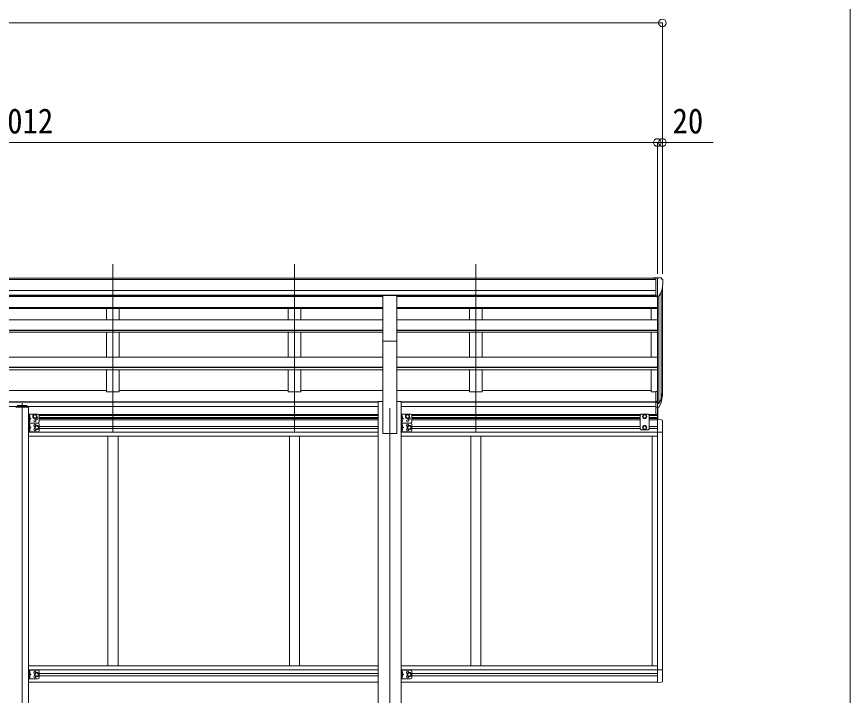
# Model space of a CAD drawing. Units: millimetres at full size; details may follow other scales. Extents: x -8385 to 8479, y -5853 to 5787.
# Drawn here: x 4765 to 8055, y 469 to 3148 of the extents above; entities that cross this region are included whole.
import ezdxf
from ezdxf.enums import TextEntityAlignment as Align

# ---------------------------------------------------------------- set-up
doc = ezdxf.new("R2010")
doc.units = ezdxf.units.MM
doc.header["$LTSCALE"] = 30
doc.header["$PDMODE"] = 32
doc.header["$PDSIZE"] = 30
for name, color, linetype, lineweight in [('0-1_本体', 4, 'Continuous', 9), ('0-2_部品', 7, 'Continuous', 9), ('0-8_PARTS2', 2, 'Continuous', 9), ('0-A_寸法', 4, 'Continuous', 9), ('1-1_GLASS', 4, 'Continuous', 9), ('1-2_GLASS_SEAL', 7, 'Continuous', 9), ('1-8', 2, 'Continuous', 9), ('F-0_240', 7, 'Continuous', 9)]:
    doc.layers.add(name, color=color, linetype=linetype, lineweight=lineweight)
doc.styles.add('ＭＳ ゴシック', font='')
doc.styles.get('ＭＳ ゴシック').set_extended_font_data('MS Gothic')

msp = doc.modelspace()

# ---------------------------------------------------------------- linework, layer by layer
at = {"layer": '0-1_本体'}
for p, q in [((7286.56, 2116.06), (2297.56, 2116.06)), ((7286.56, 2110.71), (2297.56, 2110.71)), ((7313.06, 1663.94), (7313.06, 2079.31)), ((7286.56, 2067.18), (2287.55, 2067.18)), ((7286.56, 2049.51), (2287.55, 2049.51)), ((6209.56, 2047.14), (3364.56, 2047.14)), ((6209.56, 2043.99), (3364.56, 2043.99)), ((5120.06, 2043.99), (5120.06, 2047.14)), ((5170.06, 2043.99), (5170.06, 2047.14)), ((5836.06, 2043.99), (5836.06, 2047.14)), ((5886.06, 2043.99), (5886.06, 2047.14)), ((6264.55, 2043.99), (7293.06, 2043.99)), ((6264.56, 2047.14), (7286.56, 2047.14)), ((6552.06, 2043.99), (6552.06, 2047.14)), ((6602.06, 2043.99), (6602.06, 2047.14)), ((7268.06, 2047.14), (7268.06, 2043.99)), ((7293.06, 2044.68), (7293.06, 1668.37)), ((7299.06, 2045.15), (7299.06, 1623.94)), ((7308.77, 2060.51), (7308.77, 1641.94)), ((6209.56, 2000.51), (3364.56, 2000.51)), ((6209.56, 1996.43), (3364.56, 1996.43)), ((5120.06, 1951.28), (5120.06, 1996.43)), ((5170.06, 1951.28), (5170.06, 1996.43)), ((5836.06, 1951.28), (5836.06, 1996.43)), ((5886.06, 1951.28), (5886.06, 1996.43)), ((6264.55, 2000.51), (7293.06, 2000.51)), ((6264.55, 1996.43), (7293.06, 1996.43)), ((6552.06, 1951.28), (6552.06, 1996.43)), ((6602.06, 1951.28), (6602.06, 1996.43)), ((7268.06, 1996.4), (7268.06, 1951.41)), ((6209.56, 1951.28), (3364.56, 1951.28)), ((6264.56, 1951.28), (7293.06, 1951.28)), ((6209.56, 1910.54), (3364.56, 1910.54)), ((6209.56, 1909.05), (3364.56, 1909.05)), ((6209.56, 1503.08), (6209.56, 1915.72)), ((6264.56, 1503.08), (6264.56, 1915.72)), ((6264.56, 1910.54), (7293.06, 1910.54)), ((6264.56, 1909.05), (7293.06, 1909.05)), ((6209.56, 1902.26), (3364.56, 1902.26)), ((5120.06, 1803.97), (5120.06, 1902.26)), ((5170.06, 1803.97), (5170.06, 1902.26)), ((5836.06, 1803.97), (5836.06, 1902.26)), ((5886.06, 1803.97), (5886.06, 1902.26)), ((6264.56, 1902.26), (7293.06, 1902.26)), ((6552.06, 1803.97), (6552.06, 1902.26)), ((6602.06, 1803.97), (6602.06, 1902.26)), ((7268.06, 1902.23), (7268.06, 1803.97)), ((6209.66, 1803.97), (3364.56, 1803.97)), ((6264.45, 1803.97), (7293.06, 1803.97)), ((6209.72, 1764.76), (3364.56, 1764.76)), ((6209.64, 1763.28), (3364.56, 1763.28)), ((6209.65, 1753.62), (3364.56, 1753.62)), ((5120.06, 1753.62), (5120.06, 1667.55)), ((5170.06, 1753.62), (5170.06, 1667.55)), ((5836.06, 1753.62), (5836.06, 1667.55)), ((5886.06, 1753.62), (5886.06, 1667.55)), ((6264.39, 1764.76), (7293.06, 1764.76)), ((6264.46, 1753.62), (7293.06, 1753.62)), ((6264.48, 1763.28), (7293.06, 1763.28)), ((6552.06, 1753.62), (6552.06, 1667.55)), ((6602.06, 1753.62), (6602.06, 1667.55)), ((7268.06, 1753.71), (7268.06, 1667.55)), ((4454.06, 1672.35), (5120.06, 1672.35)), ((5170.06, 1667.55), (5120.06, 1667.55)), ((5170.06, 1672.35), (5836.06, 1672.35)), ((5886.06, 1667.55), (5836.06, 1667.55)), ((6209.79, 1672.35), (5886.06, 1672.35)), ((6264.32, 1672.35), (6552.06, 1672.35)), ((6264.32, 1672.35), (6552.06, 1672.35)), ((6602.06, 1667.55), (6552.06, 1667.55)), ((7268.06, 1672.35), (6602.06, 1672.35)), ((7286.56, 1667.55), (7268.06, 1667.55)), ((6191.86, 1626.66), (3382.26, 1626.66)), ((6191.86, 1628.04), (3382.38, 1628.04)), ((6191.86, 1629.46), (6191.86, -1246.92)), ((6209.56, 1629.46), (6191.86, 1629.46)), ((6282.26, 1629.46), (6264.56, 1629.46)), ((6282.26, 1629.46), (6282.26, -1246.92)), ((7286.56, 1628.22), (6282.26, 1628.22)), ((7286.56, 1626.86), (6282.26, 1626.86)), ((6191.86, 1609.48), (3382.26, 1609.48)), ((7286.56, 1609.48), (6282.26, 1609.48)), ((6264.81, 1503.08), (6209.81, 1503.08))]:
    msp.add_line(p, q, dxfattribs=at)
at = {"layer": '0-2_部品'}
for p, q in [((7286.56, 2117.66), (7276.56, 2117.57)), ((7276.56, 2116.06), (7276.56, 2117.57)), ((7286.56, 2045.68), (7286.56, 2117.66)), ((7305.06, 2117.66), (7286.56, 2117.66)), ((7293.06, 2044.68), (7293.06, 2117.66)), ((7305.06, 2117.66), (7307.39, 2117.52)), ((7308.15, 2117.09), (7312.21, 2111.29)), ((7315.06, 2108.29), (7315.06, 2107.66)), ((6209.56, 2047.79), (6264.56, 2047.79)), ((6209.56, 1866.86), (6209.56, 2047.79)), ((6264.56, 1866.86), (6264.56, 2047.79)), ((7286.56, 2045.68), (7293.06, 2045.68)), ((7293.06, 2044.68), (7298.26, 2044.99)), ((7300.68, 2046.49), (7309.95, 2062.56)), ((6209.56, 1866.86), (6264.56, 1866.86)), ((7286.56, 1668.35), (7286.56, 1607.29)), ((7286.56, 1668.35), (7293.06, 1668.35)), ((7293.06, 1668.35), (7293.06, 1606.47)), ((7286.56, 1630.04), (7293.06, 1630.04)), ((7286.56, 1624.64), (7293.06, 1624.64)), ((7293.06, 1623.64), (7298.19, 1623.64)), ((7293.06, 1621.64), (7297.9, 1621.64)), ((7299.49, 1624.39), (7309.24, 1642.81)), ((7310.66, 1642.31), (7300.5, 1623.14)), ((7308.08, 1625.46), (7300.5, 1607.97)), ((7286.56, 1607.29), (7293.06, 1607.29)), ((7293.06, 1606.47), (7297.9, 1606.47))]:
    msp.add_line(p, q, dxfattribs=at)
for centre, radius, start, end in [((7307.33, 2116.52), 1, 35, 86.5), ((7113.06, 2107.66), 202, 347.09739, 0), ((7312.06, 2108.29), 3, 0, 87), ((7298.08, 2047.99), 3, 273.5, 330), ((7179.84, 1661.54), 133.22, 344.28698, 356.72013), ((7225.11, 1668.76), 88.05, 342.78929, 2.77608), ((7224.39, 1664.48), 89.07, 345.58812, 5.50424), ((7297.9, 1624.64), 3, 270, 330), ((7298.19, 1625.14), 1.5, 270, 330), ((7297.9, 1609.47), 3, 270, 330)]:
    msp.add_arc(centre, radius, start, end, dxfattribs=at)
at = {"layer": '0-8_PARTS2'}
for p, q in [((5145.06, 1509.28), (5145.06, 2171.81)), ((5861.06, 1509.28), (5861.06, 2171.81)), ((6577.06, 1509.28), (6577.06, 2171.81)), ((6237.06, 1603.08), (6237.06, -1346.92))]:
    msp.add_line(p, q, dxfattribs=at)
at = {"layer": '0-A_寸法', "color": 6}
for p, q in [((-2750.95, 3123.57), (7313.06, 3123.57)), ((7313.06, 3123.57), (7313.06, 2133.28)), ((2281.05, 2651.44), (7293.06, 2651.44)), ((7293.06, 2651.44), (7293.06, 2133.28)), ((7293.06, 2651.44), (7313.06, 2651.44)), ((7313.06, 2651.44), (7313.06, 2133.28)), ((7313.06, 2651.44), (7513.06, 2651.44))]:
    msp.add_line(p, q, dxfattribs=at)
for p in [(7313.06, 3123.57), (7293.06, 2651.44), (7313.06, 2651.44)]:
    msp.add_point(p, dxfattribs=at)
at = {"layer": '1-1_GLASS'}
for p, q in [((4812.06, 1606.43), (4812.06, -946.92)), ((4852.06, 1577.97), (6191.86, 1577.97)), ((4854.06, 1574.47), (6191.86, 1574.47)), ((4854.06, 1565.47), (6191.86, 1565.47)), ((4854.06, 1561.97), (6191.86, 1561.97)), ((6191.86, 1556.97), (4854.06, 1556.97)), ((6322.05, 1577.97), (7225.56, 1577.97)), ((6324.03, 1574.47), (7225.56, 1574.47)), ((6324.06, 1565.47), (7225.56, 1565.47)), ((6324.06, 1561.97), (7225.56, 1561.97)), ((7225.56, 1556.97), (6324.06, 1556.97)), ((7293.06, 1577.97), (7257.56, 1577.97)), ((7293.06, 1574.47), (7260.56, 1574.47)), ((7293.06, 1565.47), (7260.56, 1565.47)), ((7293.06, 1561.97), (7260.56, 1561.97)), ((7260.56, 1556.97), (7293.06, 1556.97)), ((7293.06, 1557.46), (7293.06, 520.47)), ((4854.06, 1530.97), (6191.86, 1530.97)), ((4854.06, 1521.97), (6191.86, 1521.97)), ((6324.06, 1530.97), (7225.56, 1530.97)), ((6324.06, 1521.97), (7225.56, 1521.97)), ((7293.06, 1530.97), (7260.56, 1530.97)), ((7260.56, 1530.97), (7293.05, 1530.97)), ((7293.06, 1521.97), (7260.56, 1521.97)), ((7260.56, 1521.97), (7293.05, 1521.97)), ((4812.06, 1508.47), (6191.86, 1508.47)), ((4812.06, 1492.47), (6191.86, 1492.47)), ((5125.06, 1492.47), (5125.06, 585.47)), ((5165.06, 1492.47), (5165.06, 585.47)), ((5841.06, 1492.97), (5841.06, 585.47)), ((5881.06, 1492.97), (5881.06, 585.47)), ((6209.56, 1503.08), (6264.56, 1503.08)), ((7293.06, 1508.47), (6282.26, 1508.47)), ((6282.26, 1492.47), (7293.06, 1492.47)), ((6557.06, 1492.97), (6557.06, 585.47)), ((6597.06, 1492.97), (6597.06, 585.47)), ((7273.06, 1492.97), (7273.06, 585.47)), ((7313.06, 1508.27), (7313.06, 569.66)), ((4812.06, 585.47), (6191.86, 585.47)), ((4812.06, 569.47), (6191.86, 569.47)), ((6282.26, 585.47), (7293.06, 585.47)), ((6282.26, 569.47), (7293.06, 569.47)), ((4854.06, 555.97), (6191.86, 555.97)), ((4854.06, 546.97), (6191.86, 546.97)), ((6324.06, 555.97), (7293.06, 555.97)), ((6324.06, 546.97), (7293.06, 546.97)), ((4812.06, 520.97), (6191.86, 520.97)), ((6282.26, 520.97), (7293.06, 520.97))]:
    msp.add_line(p, q, dxfattribs=at)
at = {"layer": '1-2_GLASS_SEAL'}
for p, q in [((4767.06, 1613.24), (4807.06, 1613.24)), ((4812.56, 1606.43), (4761.56, 1606.43)), ((4811.06, 1609.43), (4763.06, 1609.43)), ((4812.06, 1578.97), (4812.06, 1543.97)), ((4849.06, 1578.97), (4812.06, 1578.97)), ((4812.56, 1607.93), (4812.56, 1606.43)), ((4814.56, 1578.97), (4814.56, 1543.97)), ((6282.26, 1578.97), (6282.26, 1543.97)), ((6319.26, 1578.97), (6282.26, 1578.97)), ((6284.76, 1578.97), (6284.76, 1543.97)), ((7229.56, 1578.97), (7225.56, 1574.97)), ((7229.56, 1578.97), (7256.56, 1578.97)), ((7256.56, 1578.97), (7260.56, 1574.97)), ((7287.56, 1577.97), (7287.56, 1607.31)), ((7293.06, 1557.46), (7293.06, 1607.31)), ((7294.56, 1557.46), (7294.56, 1606.49)), ((4815.06, 1566.47), (4814.56, 1566.56)), ((4814.56, 1561.47), (4821.56, 1561.47)), ((4815.06, 1548.47), (4814.56, 1548.56)), ((4815.06, 1574.47), (4815.86, 1574.33)), ((4815.06, 1566.47), (4815.86, 1566.61)), ((4815.06, 1556.47), (4815.86, 1556.33)), ((4815.06, 1548.47), (4815.86, 1548.61)), ((4854.06, 1573.97), (4854.06, 1548.97)), ((6285.26, 1566.47), (6284.76, 1566.56)), ((6284.76, 1561.47), (6291.76, 1561.47)), ((6285.26, 1548.47), (6284.76, 1548.56)), ((6285.26, 1574.47), (6286.06, 1574.33)), ((6285.26, 1566.47), (6286.06, 1566.61)), ((6285.26, 1556.47), (6286.06, 1556.33)), ((6285.26, 1548.47), (6286.06, 1548.61)), ((6324.26, 1573.97), (6324.26, 1548.97)), ((7225.56, 1521.47), (7225.56, 1574.97)), ((7243.06, 1577.47), (7236.56, 1573.72)), ((7236.56, 1573.72), (7236.56, 1566.21)), ((7236.56, 1566.21), (7243.06, 1562.46)), ((7249.56, 1573.72), (7243.06, 1577.47)), ((7243.06, 1562.46), (7249.56, 1566.21)), ((7249.56, 1566.21), (7249.56, 1573.72)), ((7260.56, 1574.97), (7260.56, 1521.47)), ((7293.06, 1557.47), (7308.34, 1556.67)), ((7313.56, 1551.17), (7313.56, 1508.27)), ((4849.06, 1543.97), (4812.06, 1543.97)), ((4814.56, 1543.97), (4814.56, 1508.97)), ((4815.06, 1531.47), (4814.56, 1531.56)), ((4814.56, 1526.47), (4821.56, 1526.47)), ((4815.06, 1513.47), (4814.56, 1513.56)), ((4815.06, 1539.47), (4815.86, 1539.33)), ((4815.06, 1531.47), (4815.86, 1531.61)), ((4815.06, 1521.47), (4815.86, 1521.33)), ((4815.06, 1513.47), (4815.86, 1513.61)), ((4854.06, 1538.97), (4854.06, 1513.97)), ((6319.26, 1543.97), (6282.26, 1543.97)), ((6284.76, 1543.97), (6284.76, 1508.97)), ((6285.26, 1531.47), (6284.76, 1531.56)), ((6284.76, 1526.47), (6291.76, 1526.47)), ((6285.26, 1513.47), (6284.76, 1513.56)), ((6285.26, 1539.47), (6286.06, 1539.33)), ((6285.26, 1531.47), (6286.06, 1531.61)), ((6285.26, 1521.47), (6286.06, 1521.33)), ((6285.26, 1513.47), (6286.06, 1513.61)), ((6324.26, 1538.97), (6324.26, 1513.97)), ((7229.56, 1517.47), (7225.56, 1521.47)), ((7229.56, 1517.47), (7256.56, 1517.47)), ((7256.56, 1517.47), (7260.56, 1521.47)), ((4849.06, 1508.97), (4812.06, 1508.97)), ((6319.26, 1508.97), (6282.26, 1508.97)), ((7293.06, 1508.27), (7313.56, 1508.27)), ((4812.06, 568.97), (4812.06, 533.97)), ((4849.06, 568.97), (4812.06, 568.97)), ((4814.56, 568.97), (4814.56, 533.97)), ((4815.06, 564.47), (4815.86, 564.33)), ((4854.06, 563.97), (4854.06, 538.97)), ((6282.26, 568.97), (6282.26, 533.97)), ((6319.26, 568.97), (6282.26, 568.97)), ((6284.76, 568.97), (6284.76, 533.97)), ((6285.26, 564.47), (6286.06, 564.33)), ((6324.26, 563.97), (6324.26, 538.97)), ((7293.06, 569.66), (7313.56, 569.66)), ((7313.56, 526.76), (7313.56, 569.66)), ((4849.06, 533.97), (4812.06, 533.97)), ((4815.06, 556.47), (4814.56, 556.56)), ((4814.56, 551.47), (4821.56, 551.47)), ((4815.06, 538.47), (4814.56, 538.56)), ((4815.06, 556.47), (4815.86, 556.61)), ((4815.06, 546.47), (4815.86, 546.33)), ((4815.06, 538.47), (4815.86, 538.61)), ((6319.26, 533.97), (6282.26, 533.97)), ((6285.26, 556.47), (6284.76, 556.56)), ((6284.76, 551.47), (6291.76, 551.47)), ((6285.26, 538.47), (6284.76, 538.56)), ((6285.26, 556.47), (6286.06, 556.61)), ((6285.26, 546.47), (6286.06, 546.33)), ((6285.26, 538.47), (6286.06, 538.61)), ((7293.06, 520.46), (7308.34, 521.26))]:
    msp.add_line(p, q, dxfattribs=at)
for points in [[(4814.17, 1570.47), (4814.8, 1571.65), (4817.03, 1572.77)], [(4814.17, 1570.47), (4814.8, 1569.28), (4817.03, 1568.17)], [(4814.17, 1552.47), (4814.8, 1553.65), (4817.03, 1554.77)], [(4814.17, 1552.47), (4814.8, 1551.28), (4817.03, 1550.17)], [(4815.06, 1566.47), (4815.06, 1574.47), (4814.56, 1574.38), (4814.56, 1566.56)], [(4814.56, 1566.47), (4821.56, 1561.47), (4814.56, 1556.47)], [(4815.06, 1548.47), (4815.06, 1556.47), (4814.56, 1556.38), (4814.56, 1548.56)], [(6284.37, 1570.47), (6285, 1571.65), (6287.23, 1572.77)], [(6284.37, 1570.47), (6285, 1569.28), (6287.23, 1568.17)], [(6284.37, 1552.47), (6285, 1553.65), (6287.23, 1554.77)], [(6284.37, 1552.47), (6285, 1551.28), (6287.23, 1550.17)], [(6285.26, 1566.47), (6285.26, 1574.47), (6284.76, 1574.38), (6284.76, 1566.56)], [(6284.76, 1566.47), (6291.76, 1561.47), (6284.76, 1556.47)], [(6285.26, 1548.47), (6285.26, 1556.47), (6284.76, 1556.38), (6284.76, 1548.56)], [(4849.06, 1543.97), (4812.06, 1543.97), (4812.06, 1508.97)], [(4814.17, 1535.47), (4814.8, 1536.65), (4817.03, 1537.77)], [(4814.17, 1535.47), (4814.8, 1534.28), (4817.03, 1533.17)], [(4814.17, 1517.47), (4814.8, 1518.65), (4817.03, 1519.77)], [(4814.17, 1517.47), (4814.8, 1516.28), (4817.03, 1515.17)], [(4815.06, 1531.47), (4815.06, 1539.47), (4814.56, 1539.38), (4814.56, 1531.56)], [(4814.56, 1531.47), (4821.56, 1526.47), (4814.56, 1521.47)], [(4815.06, 1513.47), (4815.06, 1521.47), (4814.56, 1521.38), (4814.56, 1513.56)], [(6319.26, 1543.97), (6282.26, 1543.97), (6282.26, 1508.97)], [(6284.37, 1535.47), (6285, 1536.65), (6287.23, 1537.77)], [(6284.37, 1535.47), (6285, 1534.28), (6287.23, 1533.17)], [(6284.37, 1517.47), (6285, 1518.65), (6287.23, 1519.77)], [(6284.37, 1517.47), (6285, 1516.28), (6287.23, 1515.17)], [(6285.26, 1531.47), (6285.26, 1539.47), (6284.76, 1539.38), (6284.76, 1531.56)], [(6284.76, 1531.47), (6291.76, 1526.47), (6284.76, 1521.47)], [(6285.26, 1513.47), (6285.26, 1521.47), (6284.76, 1521.38), (6284.76, 1513.56)], [(7236.56, 1522.71), (7236.56, 1530.22), (7243.06, 1533.97)], [(7249.56, 1522.71), (7243.06, 1518.96), (7236.56, 1522.71)], [(7243.06, 1533.97), (7249.56, 1530.22), (7249.56, 1522.71)], [(4814.17, 560.47), (4814.8, 561.65), (4817.03, 562.77)], [(4814.17, 560.47), (4814.8, 559.28), (4817.03, 558.17)], [(4815.06, 556.47), (4815.06, 564.47), (4814.56, 564.38), (4814.56, 556.56)], [(6284.37, 560.47), (6285, 561.65), (6287.23, 562.77)], [(6284.37, 560.47), (6285, 559.28), (6287.23, 558.17)], [(6285.26, 556.47), (6285.26, 564.47), (6284.76, 564.38), (6284.76, 556.56)], [(4814.17, 542.47), (4814.8, 543.65), (4817.03, 544.77)], [(4814.17, 542.47), (4814.8, 541.28), (4817.03, 540.17)], [(4814.56, 556.47), (4821.56, 551.47), (4814.56, 546.47)], [(4815.06, 538.47), (4815.06, 546.47), (4814.56, 546.38), (4814.56, 538.56)], [(6284.37, 542.47), (6285, 543.65), (6287.23, 544.77)], [(6284.37, 542.47), (6285, 541.28), (6287.23, 540.17)], [(6284.76, 556.47), (6291.76, 551.47), (6284.76, 546.47)], [(6285.26, 538.47), (6285.26, 546.47), (6284.76, 546.38), (6284.76, 538.56)]]:
    msp.add_lwpolyline(points, dxfattribs=at)
for points in [[(4837.06, 1562.46), (4830.56, 1566.21), (4830.56, 1573.72), (4837.06, 1577.47), (4843.56, 1573.72), (4843.56, 1566.21)], [(6307.26, 1562.46), (6300.76, 1566.21), (6300.76, 1573.72), (6307.26, 1577.47), (6313.76, 1573.72), (6313.76, 1566.21)], [(4844.06, 1518.96), (4837.56, 1522.71), (4837.56, 1530.22), (4844.06, 1533.97), (4850.56, 1530.22), (4850.56, 1522.71)], [(6314.26, 1518.96), (6307.76, 1522.71), (6307.76, 1530.22), (6314.26, 1533.97), (6320.76, 1530.22), (6320.76, 1522.71)], [(4844.06, 543.96), (4837.56, 547.71), (4837.56, 555.22), (4844.06, 558.97), (4850.56, 555.22), (4850.56, 547.71)], [(6314.26, 543.96), (6307.76, 547.71), (6307.76, 555.22), (6314.26, 558.97), (6320.76, 555.22), (6320.76, 547.71)]]:
    msp.add_lwpolyline(points, close=True, dxfattribs=at)
for centre, radius in [((4837.06, 1569.97), 8.5), ((4837.06, 1569.97), 7.5), ((4837.06, 1569.97), 6.5), ((4837.06, 1552.97), 4.25), ((6307.26, 1569.97), 8.5), ((6307.26, 1569.97), 7.5), ((6307.26, 1569.97), 6.5), ((6307.26, 1552.97), 4.25), ((7243.06, 1569.97), 8.5), ((7243.06, 1569.97), 7.5), ((7243.06, 1569.97), 6.5), ((4844.06, 1526.47), 8.5), ((4844.06, 1526.47), 7.5), ((4844.06, 1526.47), 6.5), ((6314.26, 1526.47), 8.5), ((6314.26, 1526.47), 7.5), ((6314.26, 1526.47), 6.5), ((7243.06, 1526.47), 8.5), ((7243.06, 1526.47), 7.5), ((7243.06, 1526.47), 6.5), ((4844.06, 551.47), 8.5), ((6314.26, 551.47), 8.5), ((4844.06, 551.47), 7.5), ((4844.06, 551.47), 6.5), ((6314.26, 551.47), 7.5), ((6314.26, 551.47), 6.5)]:
    msp.add_circle(centre, radius, dxfattribs=at)
for centre, radius, start, end in [((4811.06, 1607.93), 1.5, 0, 90), ((4849.06, 1573.97), 5, 0, 90), ((6319.26, 1573.97), 5, 0, 90), ((4815.7, 1573.44), 0.9, 32.05588, 80), ((4815.7, 1567.49), 0.9, 280, 327.94412), ((4815.7, 1555.44), 0.9, 32.05588, 80), ((4815.7, 1549.49), 0.9, 280, 327.94412), ((4810.96, 1570.47), 6.5, 327.94412, 32.05588), ((4810.96, 1552.47), 6.5, 327.94412, 32.05588), ((4844.06, 1561.47), 4.25, 173.70569, 85.23923), ((4849.06, 1548.97), 5, 270, 0), ((6285.9, 1573.44), 0.9, 32.05588, 80), ((6285.9, 1567.49), 0.9, 280, 327.94412), ((6285.9, 1555.44), 0.9, 32.05588, 80), ((6285.9, 1549.49), 0.9, 280, 327.94412), ((6281.16, 1570.47), 6.5, 327.94412, 32.05588), ((6281.16, 1552.47), 6.5, 327.94412, 32.05588), ((6314.26, 1561.47), 4.25, 173.70569, 85.23923), ((6319.26, 1548.97), 5, 270, 0), ((7308.06, 1551.17), 5.5, 0, 87), ((4815.7, 1538.44), 0.9, 32.05588, 80), ((4815.7, 1532.49), 0.9, 280, 327.94412), ((4815.7, 1520.44), 0.9, 32.05588, 80), ((4815.7, 1514.49), 0.9, 280, 327.94412), ((4810.96, 1535.47), 6.5, 327.94412, 32.05588), ((4810.96, 1517.47), 6.5, 327.94412, 32.05588), ((4837.06, 1534.97), 4.25, 353.70569, 265.23923), ((4837.06, 1517.97), 4.25, 94.76077, 6.29431), ((4849.06, 1538.97), 5, 0, 90), ((4849.06, 1513.97), 5, 270, 0), ((6285.9, 1538.44), 0.9, 32.05588, 80), ((6285.9, 1532.49), 0.9, 280, 327.94412), ((6285.9, 1520.44), 0.9, 32.05588, 80), ((6285.9, 1514.49), 0.9, 280, 327.94412), ((6281.16, 1535.47), 6.5, 327.94412, 32.05588), ((6281.16, 1517.47), 6.5, 327.94412, 32.05588), ((6307.26, 1534.97), 4.25, 353.70569, 265.23923), ((6307.26, 1517.97), 4.25, 94.76077, 6.29431), ((6319.26, 1538.97), 5, 0, 90), ((6319.26, 1513.97), 5, 270, 0), ((4815.7, 563.44), 0.9, 32.05588, 80), ((4810.96, 560.47), 6.5, 327.94412, 32.05588), ((4837.06, 559.97), 4.25, 353.70569, 265.23923), ((4849.06, 563.97), 5, 0, 90), ((6285.9, 563.44), 0.9, 32.05588, 80), ((6281.16, 560.47), 6.5, 327.94412, 32.05588), ((6307.26, 559.97), 4.25, 353.70569, 265.23923), ((6319.26, 563.97), 5, 0, 90), ((4815.7, 557.49), 0.9, 280, 327.94412), ((4815.7, 545.44), 0.9, 32.05588, 80), ((4815.7, 539.49), 0.9, 280, 327.94412), ((4810.96, 542.47), 6.5, 327.94412, 32.05588), ((4837.06, 542.97), 4.25, 94.76077, 6.29431), ((4849.06, 538.97), 5, 270, 0), ((6285.9, 557.49), 0.9, 280, 327.94412), ((6285.9, 545.44), 0.9, 32.05588, 80), ((6285.9, 539.49), 0.9, 280, 327.94412), ((6281.16, 542.47), 6.5, 327.94412, 32.05588), ((6307.26, 542.97), 4.25, 94.76077, 6.29431), ((6319.26, 538.97), 5, 270, 0), ((7308.06, 526.76), 5.5, 273, 0)]:
    msp.add_arc(centre, radius, start, end, dxfattribs=at)
at = {"layer": '1-8'}
msp.add_line((4787.06, 1622.21), (4787.06, -1214.53), dxfattribs=at)
at = {"layer": 'F-0_240', "color": 5}
msp.add_line((8054.55, 5787.34), (8054.55, -5852.66), dxfattribs=at)

# ---------------------------------------------------------------- texts
at = {"layer": '0-A_寸法', "color": 7, "style": 'ＭＳ ゴシック', "width": 0.9}
for s, p in [('5012', (4667.06, 2657.44)), ('20', (7353.06, 2657.44))]:
    msp.add_text(s, height=98.97, dxfattribs=at).set_placement(p, align=Align.BOTTOM_LEFT)

doc.saveas('drawing.dxf')
